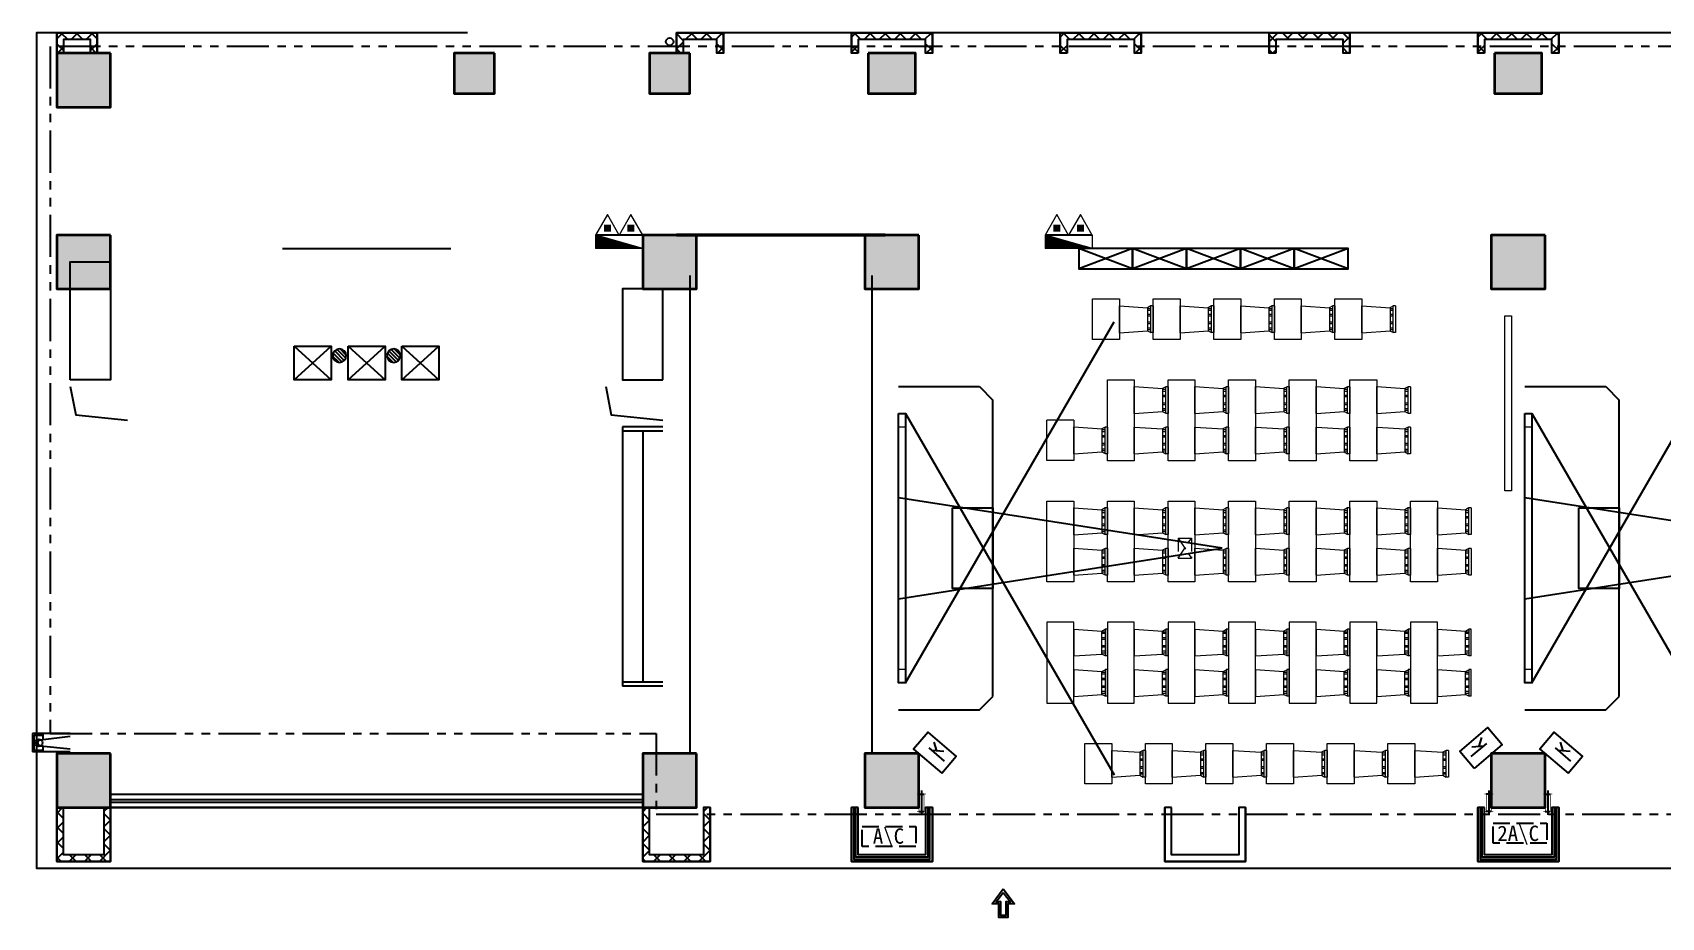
# Model space of a CAD drawing. Extents: x 196430 to 818205, y 904526 to 1974626.
# Drawn here: x 721404 to 745588, y 1657450 to 1670586 of the extents above; entities that cross this region are included whole.
import ezdxf

# ---------------------------------------------------------------- set-up
doc = ezdxf.new("R2010")
doc.units = 0
doc.header["$LTSCALE"] = 1000
doc.header["$MEASUREMENT"] = 0
for name, pattern in [('arch-1#教学楼$0$DASH', [0.35, 0.25, -0.1]), ('arch-1#教学楼$0$HIDDEN2', [4.7625, 3.175, -1.5875]), ('arch-1#教学楼$0$PHANTOM2', [1.25, 0.625, -0.125, 0.125, -0.125, 0.125, -0.125])]:
    doc.linetypes.add(name, pattern=pattern)
for name, color, linetype in [('arch', 8, 'Continuous'), ('arch-1#教学楼$0$0-消防', 8, 'Continuous'), ('arch-1#教学楼$0$_0', 8, 'Continuous'), ('arch-1#教学楼$0$A-FINI', 8, 'Continuous'), ('arch-1#教学楼$0$fur', 8, 'Continuous'), ('arch-1#教学楼$0$LATRINE', 8, 'Continuous'), ('arch-1#教学楼$0$line', 8, 'Continuous'), ('arch-1#教学楼$0$LVTRY', 8, 'Continuous'), ('arch-1#教学楼$0$O-洞口', 8, 'Continuous'), ('arch-1#教学楼$0$WALL_METAL', 8, 'Continuous'), ('arch-1#教学楼$0$WATER', 8, 'Continuous'), ('arch-1#教学楼$0$Z-电器', 8, 'Continuous'), ('arch-1#教学楼$0$保温', 8, 'Continuous'), ('arch-1#教学楼$0$挡烟垂壁', 8, 'Continuous'), ('arch-1#教学楼$0$条件', 8, 'Continuous'), ('arch-1#教学楼$0$柱填充', 8, 'Continuous'), ('arch-1#教学楼$0$栏杆', 8, 'Continuous'), ('arch-1#教学楼$0$污水标注', 8, 'Continuous'), ('arch-1#教学楼$0$空调', 8, 'Continuous'), ('arch-1#教学楼$0$设备标注', 8, 'Continuous')]:
    doc.layers.add(name, color=color, linetype=linetype)
for name, color, linetype, lineweight in [('arch-1#教学楼$0$AC', 8, 'arch-1#教学楼$0$HIDDEN2', 25), ('arch-1#教学楼$0$HANDRAIL', 8, 'Continuous', 0), ('arch-1#教学楼$0$HV-fm', 8, 'Continuous', 18), ('arch-1#教学楼$0$WINDOW', 8, 'Continuous', 25), ('arch-1#教学楼$0$家具', 8, 'Continuous', 9), ('arch-1#教学楼$0$砼柱', 8, 'Continuous', 35)]:
    doc.layers.add(name, color=color, linetype=linetype, lineweight=lineweight)
doc.styles.add('arch-1#教学楼$0$_TCH_DYN', font='')
doc.styles.add('arch-1#教学楼$0$DIM_FONT', font='SIMPLEX.shx', dxfattribs={"width": 0.6})
doc.styles.add('arch-1#教学楼$0$Standard', font='gbenor.shx', dxfattribs={"bigfont": 'gbcbig.shx'})
doc.styles.get('arch-1#教学楼$0$_TCH_DYN').set_extended_font_data('SimSun')
doc.linetypes.add('arch-1#教学楼$0$XH_LINE', pattern='A,2,-0.2,["XH",arch-1#教学楼$0$Standard,S=0.15,R=0,X=-0.15,Y=-0.08],-0.15', length=2.35)

# ---------------------------------------------------------------- blocks, each defined once
blk = doc.blocks.new('arch-1#教学楼$0$A$C229B5E25')
at = {"layer": 'arch-1#教学楼$0$LATRINE'}
for points in [[(0, 2150), (0, 1600), (500, 1600), (500, 2150), (0, 2150)], [(500, 2150), (0, 1600)], [(0, 2150), (500, 1600)], [(0, 1350), (0, 800), (500, 800), (500, 1350), (0, 1350)], [(500, 1350), (0, 800)], [(0, 1350), (500, 800)], [(0, 550), (0, 0), (500, 0), (500, 550), (0, 550)], [(500, 550), (0, 0)], [(0, 550), (500, 0)]]:
    blk.add_lwpolyline(points, dxfattribs=at)
blk = doc.blocks.new('arch-1#教学楼$0$GPS_ws_dlpm')
for p, q in [((-100, 9), (-9, 100)), ((-93, -37), (37, 93)), ((-71, -71), (71, 71)), ((-35, -94), (94, 35)), ((11, -99), (99, -11))]:
    blk.add_line(p, q)
blk.add_circle((0, 0), 100)
blk = doc.blocks.new('arch-1#教学楼$0$kk')
for p, q in [((867703, -261309), (867703, -260947)), ((867740, -260999), (867665, -260999)), ((867740, -261257), (867665, -261257))]:
    blk.add_line(p, q)
at = {"const_width": 10}
for points in [[(867635, -260999), (867665, -260999), (867665, -261257), (867635, -261257)], [(867770, -260999), (867740, -260999), (867740, -261257), (867770, -261257)]]:
    blk.add_lwpolyline(points, dxfattribs=at)
blk = doc.blocks.new('arch-1#教学楼$0$zww1c')
at = {"layer": 'arch-1#教学楼$0$柱填充'}
h = blk.add_hatch(color=251, dxfattribs=at)
h.dxf.hatch_style = 1
h.paths.add_polyline_path([(5550663, 1144931), (5550663, 1144331), (5551263, 1144331), (5551263, 1144931)])
h.paths.add_polyline_path([(5548613, 1152911), (5548013, 1152911), (5548013, 1152311), (5548613, 1152311)])
h.paths.add_polyline_path([(5551263, 1152911), (5550663, 1152911), (5550663, 1152311), (5551263, 1152311)])
h.paths.add_polyline_path([(5554163, 1152911), (5553563, 1152911), (5553563, 1152311), (5554163, 1152311)])
h.paths.add_polyline_path([(5548613, 1161311), (5548013, 1161311), (5548013, 1160711), (5548613, 1160711)])
h.paths.add_polyline_path([(5551263, 1161311), (5550663, 1161311), (5550663, 1160711), (5551263, 1160711)])
h.paths.add_polyline_path([(5554163, 1161311), (5553563, 1161311), (5553563, 1160711), (5554163, 1160711)])
h.paths.add_polyline_path([(5542763, 1103611), (5542763, 1103011), (5543363, 1103011), (5543363, 1103611)])
h.paths.add_polyline_path([(5550663, 1103611), (5550663, 1103011), (5551263, 1103011), (5551263, 1103611)])
h.paths.add_polyline_path([(5553763, 1103611), (5553763, 1103011), (5554363, 1103011), (5554363, 1103611)])
h.paths.add_polyline_path([(5542763, 1108311), (5542763, 1107711), (5543463, 1107711), (5543463, 1108311)])
h.paths.add_polyline_path([(5550563, 1108311), (5550563, 1107711), (5551263, 1107711), (5551263, 1108311)])
h.paths.add_polyline_path([(5553763, 1108311), (5553763, 1107711), (5554363, 1107711), (5554363, 1108311)])
h.paths.add_polyline_path([(5557863, 1108311), (5557863, 1107711), (5558463, 1107711), (5558463, 1108311)])
h.paths.add_polyline_path([(5542763, 1116411), (5542763, 1115811), (5543463, 1115811), (5543463, 1116411)])
h.paths.add_polyline_path([(5550563, 1116411), (5550563, 1115811), (5551263, 1115811), (5551263, 1116411)])
h.paths.add_polyline_path([(5554363, 1116411), (5553763, 1116411), (5553763, 1115811), (5554363, 1115811)])
h.paths.add_polyline_path([(5558463, 1116411), (5557863, 1116411), (5557863, 1115811), (5558463, 1115811)])
h.paths.add_polyline_path([(5542763, 1120911), (5542763, 1120311), (5543463, 1120311), (5543463, 1120911)])
h.paths.add_polyline_path([(5550563, 1120911), (5550563, 1120311), (5551263, 1120311), (5551263, 1120911)])
h.paths.add_polyline_path([(5554363, 1120911), (5553763, 1120911), (5553763, 1120311), (5554363, 1120311)])
h.paths.add_polyline_path([(5558463, 1120911), (5557863, 1120911), (5557863, 1120311), (5558463, 1120311)])
h.paths.add_polyline_path([(5542763, 1128811), (5542763, 1128211), (5543463, 1128211), (5543463, 1128811)])
h.paths.add_polyline_path([(5550563, 1128811), (5550563, 1128211), (5551263, 1128211), (5551263, 1128811)])
h.paths.add_polyline_path([(5553763, 1128811), (5553763, 1128211), (5554363, 1128211), (5554363, 1128811)])
h.paths.add_polyline_path([(5557863, 1128811), (5557863, 1128211), (5558463, 1128211), (5558463, 1128811)])
h.paths.add_polyline_path([(5548663, 1129531), (5548063, 1129531), (5548063, 1128931), (5548663, 1128931)])
h.paths.add_polyline_path([(5555163, 1129531), (5554563, 1129531), (5554563, 1128931), (5555163, 1128931)])
h.paths.add_polyline_path([(5555163, 1134011), (5554463, 1134011), (5554463, 1133211), (5555163, 1133211)])
h.paths.add_polyline_path([(5551263, 1133911), (5550663, 1133911), (5550663, 1133211), (5551263, 1133211)])
h.paths.add_polyline_path([(5539913, 1134011), (5539213, 1134011), (5539213, 1133211), (5539913, 1133211)])
h.paths.add_polyline_path([(5543213, 1134011), (5542513, 1134011), (5542513, 1133211), (5543213, 1133211)])
h.paths.add_polyline_path([(5542513, 1144211), (5542513, 1143611), (5543213, 1143611), (5543213, 1144211)])
h.paths.add_polyline_path([(5543163, 1141711), (5542563, 1141711), (5542563, 1141011), (5543163, 1141011)])
h.paths.add_polyline_path([(5539213, 1144211), (5539213, 1143611), (5539913, 1143611), (5539913, 1144211)])
h.paths.add_polyline_path([(5539913, 1141711), (5539213, 1141711), (5539213, 1140911), (5539913, 1140911)])
h.paths.add_polyline_path([(5529913, 1144211), (5529913, 1143611), (5530613, 1143611), (5530613, 1144211)])
h.paths.add_polyline_path([(5530613, 1141711), (5529913, 1141711), (5529913, 1140911), (5530613, 1140911)])
h.paths.add_polyline_path([(5530613, 1134011), (5529913, 1134011), (5529913, 1133211), (5530613, 1133211)])
h.paths.add_polyline_path([(5551263, 1141711), (5550663, 1141711), (5550663, 1141011), (5551263, 1141011)])
h.paths.add_polyline_path([(5555163, 1141711), (5554463, 1141711), (5554463, 1140911), (5555163, 1140911)])
h.paths.add_polyline_path([(5550613, 1144211), (5550613, 1143611), (5551313, 1143611), (5551313, 1144211)])
h.paths.add_polyline_path([(5555163, 1144211), (5554563, 1144211), (5554563, 1143611), (5555163, 1143611)])
h.paths.add_polyline_path([(5520613, 1144211), (5520613, 1143611), (5521313, 1143611), (5521313, 1144211)])
h.paths.add_polyline_path([(5521313, 1141711), (5520613, 1141711), (5520613, 1140911), (5521313, 1140911)])
h.paths.add_polyline_path([(5521313, 1134011), (5520613, 1134011), (5520613, 1133211), (5521313, 1133211)])
h.paths.add_polyline_path([(5511313, 1144211), (5511313, 1143611), (5512013, 1143611), (5512013, 1144211)])
h.paths.add_polyline_path([(5512013, 1141711), (5511313, 1141711), (5511313, 1140911), (5512013, 1140911)])
h.paths.add_polyline_path([(5512013, 1134011), (5511313, 1134011), (5511313, 1133211), (5512013, 1133211)])
h.paths.add_polyline_path([(5502013, 1144211), (5502013, 1143611), (5502713, 1143611), (5502713, 1144211)])
h.paths.add_polyline_path([(5502713, 1141711), (5502013, 1141711), (5502013, 1140911), (5502713, 1140911)])
h.paths.add_polyline_path([(5502713, 1134011), (5502013, 1134011), (5502013, 1133211), (5502713, 1133211)])
h.paths.add_polyline_path([(5499664, 1133711), (5499163, 1133711), (5499163, 1133211), (5499664, 1133211)])
h.paths.add_polyline_path([(5496964, 1141711), (5496364, 1141711), (5496364, 1141111), (5496964, 1141111)])
h.paths.add_polyline_path([(5496964, 1133811), (5496364, 1133811), (5496364, 1133211), (5496964, 1133211)])
h.paths.add_polyline_path([(5493963, 1141711), (5493263, 1141711), (5493263, 1140911), (5493963, 1140911)])
h.paths.add_polyline_path([(5493263, 1144211), (5493263, 1143611), (5493963, 1143611), (5493963, 1144211)])
h.paths.add_polyline_path([(5494063, 1134011), (5493263, 1134011), (5493263, 1133211), (5494063, 1133211)])
h.paths.add_polyline_path([(5499763, 1125931), (5499163, 1125931), (5499163, 1125331), (5499763, 1125331)])
h.paths.add_polyline_path([(5502663, 1125931), (5502063, 1125931), (5502063, 1125331), (5502663, 1125331)])
h.paths.add_polyline_path([(5551263, 1173011), (5550663, 1173011), (5550663, 1172411), (5551263, 1172411)])
h.paths.add_polyline_path([(5554363, 1173011), (5553763, 1173011), (5553763, 1172411), (5554363, 1172411)])
h.paths.add_polyline_path([(5558464, 1173011), (5557864, 1173011), (5557864, 1172411), (5558464, 1172411)])
h.paths.add_polyline_path([(5543363, 1173011), (5542763, 1173011), (5542763, 1172411), (5543363, 1172411)])
h.paths.add_polyline_path([(5543363, 1179211), (5542763, 1179211), (5542763, 1178611), (5543363, 1178611)])
h.paths.add_polyline_path([(5551263, 1179211), (5550663, 1179211), (5550663, 1178611), (5551263, 1178611)])
h.paths.add_polyline_path([(5554363, 1179411), (5553763, 1179411), (5553763, 1178811), (5554363, 1178811)])
h.paths.add_polyline_path([(5558464, 1179411), (5557864, 1179411), (5557864, 1178811), (5558464, 1178811)])
h.paths.add_polyline_path([(5543363, 1185211), (5542763, 1185211), (5542763, 1184611), (5543363, 1184611)])
h.paths.add_polyline_path([(5551263, 1185411), (5550663, 1185411), (5550663, 1184811), (5551263, 1184811)])
h.paths.add_polyline_path([(5558464, 1185411), (5557864, 1185411), (5557864, 1184811), (5558464, 1184811)])
h.paths.add_polyline_path([(5543263, 1191211), (5542463, 1191211), (5542463, 1190411), (5543263, 1190411)])
h.paths.add_polyline_path([(5543263, 1199111), (5542463, 1199111), (5542463, 1198311), (5543263, 1198311)])
h.paths.add_polyline_path([(5547113, 1199111), (5546413, 1199111), (5546413, 1198311), (5547113, 1198311)])
h.paths.add_polyline_path([(5546463, 1201611), (5546463, 1201011), (5547063, 1201011), (5547063, 1201611)])
h.paths.add_polyline_path([(5542513, 1201611), (5542513, 1201011), (5543213, 1201011), (5543213, 1201611)])
h.paths.add_polyline_path([(5556663, 1199111), (5555963, 1199111), (5555963, 1198311), (5556663, 1198311)])
h.paths.add_polyline_path([(5556663, 1201611), (5555963, 1201611), (5555963, 1200811), (5556663, 1200811)])
h.paths.add_polyline_path([(5556663, 1191011), (5556063, 1191011), (5556063, 1190411), (5556663, 1190411)])
h.paths.add_polyline_path([(5558464, 1191011), (5557864, 1191011), (5557864, 1190411), (5558464, 1190411)])
h.paths.add_polyline_path([(5551263, 1191011), (5550663, 1191011), (5550663, 1190411), (5551263, 1190411)])
h.paths.add_polyline_path([(5547113, 1191211), (5546413, 1191211), (5546413, 1190411), (5547113, 1190411)])
h.paths.add_polyline_path([(5533213, 1201611), (5533213, 1201011), (5533913, 1201011), (5533913, 1201611)])
h.paths.add_polyline_path([(5533963, 1199111), (5533163, 1199111), (5533163, 1198311), (5533963, 1198311)])
h.paths.add_polyline_path([(5533963, 1191211), (5533163, 1191211), (5533163, 1190411), (5533963, 1190411)])
h.paths.add_polyline_path([(5523913, 1201611), (5523913, 1201011), (5524613, 1201011), (5524613, 1201611)])
h.paths.add_polyline_path([(5524663, 1199111), (5523863, 1199111), (5523863, 1198311), (5524663, 1198311)])
h.paths.add_polyline_path([(5524663, 1191211), (5523863, 1191211), (5523863, 1190411), (5524663, 1190411)])
h.paths.add_polyline_path([(5514613, 1201611), (5514613, 1201011), (5515313, 1201011), (5515313, 1201611)])
h.paths.add_polyline_path([(5515363, 1199111), (5514563, 1199111), (5514563, 1198311), (5515363, 1198311)])
h.paths.add_polyline_path([(5515363, 1191211), (5514563, 1191211), (5514563, 1190411), (5515363, 1190411)])
h.paths.add_polyline_path([(5505313, 1201611), (5505313, 1201011), (5506013, 1201011), (5506013, 1201611)])
h.paths.add_polyline_path([(5506063, 1199111), (5505263, 1199111), (5505263, 1198311), (5506063, 1198311)])
h.paths.add_polyline_path([(5506063, 1191211), (5505263, 1191211), (5505263, 1190411), (5506063, 1190411)])
h.paths.add_polyline_path([(5502663, 1201611), (5502063, 1201611), (5502063, 1201011), (5502663, 1201011)])
h.paths.add_polyline_path([(5502763, 1199111), (5501963, 1199111), (5501963, 1198311), (5502763, 1198311)])
h.paths.add_polyline_path([(5502763, 1191211), (5501963, 1191211), (5501963, 1190411), (5502763, 1190411)])
h.paths.add_polyline_path([(5494063, 1199111), (5493263, 1199111), (5493263, 1198311), (5494063, 1198311)])
h.paths.add_polyline_path([(5494063, 1201611), (5493263, 1201611), (5493263, 1200811), (5494063, 1200811)])
h.paths.add_polyline_path([(5554363, 1185411), (5553763, 1185411), (5553763, 1184811), (5554363, 1184811)])
h.paths.add_polyline_path([(5494063, 1191211), (5493263, 1191211), (5493263, 1190411), (5494063, 1190411)])
h.paths.add_polyline_path([(5494063, 1089911), (5493263, 1089911), (5493263, 1089111), (5494063, 1089111)])
h.paths.add_polyline_path([(5494063, 1092611), (5493263, 1092611), (5493263, 1091811), (5494063, 1091811)])
h.paths.add_polyline_path([(5499763, 1092611), (5499163, 1092611), (5499163, 1092011), (5499763, 1092011)])
h.paths.add_polyline_path([(5502663, 1092611), (5502063, 1092611), (5502063, 1092011), (5502663, 1092011)])
h.paths.add_polyline_path([(5505313, 1092611), (5505313, 1092011), (5506013, 1092011), (5506013, 1092611)])
h.paths.add_polyline_path([(5502763, 1089911), (5501963, 1089911), (5501963, 1089111), (5502763, 1089111)])
h.paths.add_polyline_path([(5506063, 1089911), (5505263, 1089911), (5505263, 1089111), (5506063, 1089111)])
h.paths.add_polyline_path([(5506063, 1082211), (5505263, 1082211), (5505263, 1081411), (5506063, 1081411)])
h.paths.add_polyline_path([(5515363, 1082211), (5514563, 1082211), (5514563, 1081411), (5515363, 1081411)])
h.paths.add_polyline_path([(5514613, 1092611), (5514613, 1092011), (5515313, 1092011), (5515313, 1092611)])
h.paths.add_polyline_path([(5515363, 1089911), (5514563, 1089911), (5514563, 1089111), (5515363, 1089111)])
h.paths.add_polyline_path([(5523913, 1092611), (5523913, 1092011), (5524613, 1092011), (5524613, 1092611)])
h.paths.add_polyline_path([(5524663, 1089911), (5523863, 1089911), (5523863, 1089111), (5524663, 1089111)])
h.paths.add_polyline_path([(5524663, 1082211), (5523863, 1082211), (5523863, 1081411), (5524663, 1081411)])
h.paths.add_polyline_path([(5533213, 1092611), (5533213, 1092011), (5533913, 1092011), (5533913, 1092611)])
h.paths.add_polyline_path([(5533963, 1089911), (5533163, 1089911), (5533163, 1089111), (5533963, 1089111)])
h.paths.add_polyline_path([(5533963, 1082211), (5533163, 1082211), (5533163, 1081411), (5533963, 1081411)])
h.paths.add_polyline_path([(5542513, 1092611), (5542513, 1092011), (5543213, 1092011), (5543213, 1092611)])
h.paths.add_polyline_path([(5543163, 1089911), (5542563, 1089911), (5542563, 1089311), (5543163, 1089311)])
h.paths.add_polyline_path([(5542963, 1082011), (5542363, 1082011), (5542363, 1081411), (5542963, 1081411)])
h.paths.add_polyline_path([(5549063, 1081911), (5548563, 1081911), (5548563, 1081411), (5549063, 1081411)])
h.paths.add_polyline_path([(5548963, 1089911), (5548363, 1089911), (5548363, 1089311), (5548963, 1089311)])
h.paths.add_polyline_path([(5549063, 1084661), (5548313, 1084661), (5548313, 1083911), (5549063, 1083911)])
h.paths.add_polyline_path([(5548963, 1092611), (5548363, 1092611), (5548363, 1092011), (5548963, 1092011)])
h.paths.add_polyline_path([(5552564, 1084411), (5552064, 1084411), (5552064, 1083911), (5552564, 1083911)])
h.paths.add_polyline_path([(5554363, 1090111), (5553763, 1090111), (5553763, 1089511), (5554363, 1089511)])
h.paths.add_polyline_path([(5554363, 1081911), (5553863, 1081911), (5553863, 1081411), (5554363, 1081411)])
h.paths.add_polyline_path([(5558463, 1090461), (5557713, 1090461), (5557713, 1089711), (5558463, 1089711)])
h.paths.add_polyline_path([(5543363, 1097111), (5542763, 1097111), (5542763, 1096511), (5543363, 1096511)])
h.paths.add_polyline_path([(5551263, 1097111), (5550663, 1097111), (5550663, 1096511), (5551263, 1096511)])
h.paths.add_polyline_path([(5554363, 1097111), (5553763, 1097111), (5553763, 1096511), (5554363, 1096511)])
h.paths.add_polyline_path([(5558463, 1097011), (5557963, 1097011), (5557963, 1096511), (5558463, 1096511)])
h.paths.add_polyline_path([(5499763, 1100691), (5499163, 1100691), (5499163, 1100091), (5499763, 1100091)])
h.paths.add_polyline_path([(5502663, 1100691), (5502063, 1100691), (5502063, 1100091), (5502663, 1100091)])
h.paths.add_polyline_path([(5543363, 1102891), (5542763, 1102891), (5542763, 1102291), (5543363, 1102291)])
h.paths.add_polyline_path([(5551263, 1102891), (5550663, 1102891), (5550663, 1102291), (5551263, 1102291)])
h.paths.add_polyline_path([(5554363, 1102891), (5553763, 1102891), (5553763, 1102291), (5554363, 1102291)])
h.paths.add_polyline_path([(5558463, 1102891), (5557963, 1102891), (5557963, 1102391), (5558463, 1102391)])
h.paths.add_polyline_path([(5494063, 1082211), (5493263, 1082211), (5493263, 1081411), (5494063, 1081411)])
h.paths.add_polyline_path([(5502763, 1082211), (5501963, 1082211), (5501963, 1081411), (5502763, 1081411)])
h.paths.add_polyline_path([(5554363, 1092611), (5553763, 1092611), (5553763, 1092011), (5554363, 1092011)])
h.paths.add_polyline_path([(5499763, 1125211), (5499163, 1125211), (5499163, 1124611), (5499763, 1124611)])
h.paths.add_polyline_path([(5505363, 1116611), (5505963, 1116611), (5505963, 1117211), (5505363, 1117211)])
h.paths.add_polyline_path([(5499763, 1117211), (5499163, 1117211), (5499163, 1116611), (5499763, 1116611)])
h.paths.add_polyline_path([(5505363, 1108611), (5505963, 1108611), (5505963, 1109211), (5505363, 1109211)])
h.paths.add_polyline_path([(5499763, 1109211), (5499163, 1109211), (5499163, 1108611), (5499763, 1108611)])
h.paths.add_polyline_path([(5499763, 1101411), (5499163, 1101411), (5499163, 1100811), (5499763, 1100811)])
h.paths.add_polyline_path([(5502063, 1116611), (5502663, 1116611), (5502663, 1117211), (5502063, 1117211)])
h.paths.add_polyline_path([(5502063, 1108611), (5502663, 1108611), (5502663, 1109211), (5502063, 1109211)])
h.paths.add_polyline_path([(5502063, 1124611), (5502663, 1124611), (5502663, 1125211), (5502063, 1125211)])
h.paths.add_polyline_path([(5502063, 1100811), (5502663, 1100811), (5502663, 1101411), (5502063, 1101411)])
h.paths.add_polyline_path([(5551263, 1169291), (5550663, 1169291), (5550663, 1168691), (5551263, 1168691)])
h.paths.add_polyline_path([(5553563, 1144931), (5553563, 1144331), (5554163, 1144331), (5554163, 1144931)])
h.paths.add_polyline_path([(5554163, 1169291), (5553563, 1169291), (5553563, 1168691), (5554163, 1168691)])
at = {"layer": 'arch-1#教学楼$0$砼柱', "lineweight": 35}
for points in [[(5494063, 1092611), (5493263, 1092611), (5493263, 1091811), (5494063, 1091811)], [(5499763, 1092611), (5499163, 1092611), (5499163, 1092011), (5499763, 1092011)], [(5502663, 1092611), (5502063, 1092611), (5502063, 1092011), (5502663, 1092011)], [(5505313, 1092611), (5505313, 1092011), (5506013, 1092011), (5506013, 1092611)], [(5514613, 1092611), (5514613, 1092011), (5515313, 1092011), (5515313, 1092611)], [(5494063, 1089911), (5493263, 1089911), (5493263, 1089111), (5494063, 1089111)], [(5502763, 1089911), (5501963, 1089911), (5501963, 1089111), (5502763, 1089111)], [(5506063, 1089911), (5505263, 1089911), (5505263, 1089111), (5506063, 1089111)], [(5515363, 1089911), (5514563, 1089911), (5514563, 1089111), (5515363, 1089111)], [(5494063, 1082211), (5493263, 1082211), (5493263, 1081411), (5494063, 1081411)], [(5502763, 1082211), (5501963, 1082211), (5501963, 1081411), (5502763, 1081411)], [(5506063, 1082211), (5505263, 1082211), (5505263, 1081411), (5506063, 1081411)], [(5515363, 1082211), (5514563, 1082211), (5514563, 1081411), (5515363, 1081411)]]:
    blk.add_lwpolyline(points, close=True, dxfattribs=at)
blk = doc.blocks.new('arch-1#教学楼$0$$plan$00000303')
at = {"linetype": 'Continuous'}
for p, q in [((-195, 500), (-195, 466)), ((-195, 500), (200, 500)), ((200, 500), (200, 466)), ((-197, 0), (-168, 418)), ((-195, 467), (-168, 416)), ((200, 466), (-195, 466)), ((-170, 418), (173, 418)), ((-153, 467), (-153, 417)), ((-125, 467), (-125, 417)), ((-66, 467), (-66, 417)), ((-45, 467), (-45, 417)), ((47, 467), (47, 417)), ((71, 467), (71, 417)), ((135, 467), (135, 417)), ((159, 467), (159, 417)), ((173, 417), (199, 467)), ((202, 0), (173, 418)), ((202, 0), (-197, 0))]:
    blk.add_line(p, q, dxfattribs=at)
at = {"style": 'arch-1#教学楼$0$Standard', "width": 0.8, "flags": 9}
for tag in ['XSIZE', 'YSIZE']:
    blk.add_attdef(tag, (0, 0), '', height=0.5, dxfattribs=at)
blk = doc.blocks.new('arch-1#教学楼$0$few3t3t2')
at = {"layer": 'arch-1#教学楼$0$家具'}
blk.add_lwpolyline([(2575074, 638220), (2575474, 638220), (2575474, 637020), (2575074, 637020)], close=True, dxfattribs=at)
at = {"layer": 'arch-1#教学楼$0$家具', "rotation": 270}
for p in [(2575474, 637923), (2575474, 637323)]:
    blk.add_blockref('arch-1#教学楼$0$$plan$00000303', p, dxfattribs=at)
blk = doc.blocks.new('arch-1#教学楼$0$eeg')
at = {"layer": 'arch-1#教学楼$0$fur'}
blk.add_lwpolyline([(131554, 140917), (131854, 140917), (131854, 140117), (131554, 140117)], close=True, dxfattribs=at)
blk.add_lwpolyline([(131854, 140917), (131554, 140117), (131554, 140917), (131854, 140117)], dxfattribs=at)
blk = doc.blocks.new('arch-1#教学楼$0$ptss1')
at = {"layer": 'arch-1#教学楼$0$A-FINI'}
for p, q in [((5254532, 991690), (5257632, 997053)), ((5254432, 996090), (5255632, 996090)), ((5255632, 996090), (5255832, 995890)), ((5254532, 995690), (5257632, 990327)), ((5255832, 991490), (5255832, 995890)), ((5259234, 993690), (5254432, 994438)), ((5254432, 992938), (5259234, 993690)), ((5255632, 991290), (5255832, 991490)), ((5254432, 991290), (5255632, 991290))]:
    blk.add_line(p, q, dxfattribs=at)
for points in [[(5254432, 995690), (5254532, 995690), (5254532, 991690), (5254432, 991690)], [(5255232, 994290), (5255832, 994290), (5255832, 993090), (5255232, 993090)]]:
    blk.add_lwpolyline(points, close=True, dxfattribs=at)
at = {"layer": 'arch-1#教学楼$0$HANDRAIL'}
blk.add_line((5255832, 993092), (5255832, 994292), dxfattribs=at)
at = {"layer": 'arch-1#教学楼$0$家具'}
for p, q in [((5257311, 997390), (5257711, 997390)), ((5258211, 997390), (5258611, 997390)), ((5259111, 997390), (5259511, 997390)), ((5260011, 997390), (5260411, 997390)), ((5260911, 997390), (5261311, 997390)), ((5257032, 995590), (5256632, 995590))]:
    blk.add_line(p, q, dxfattribs=at)
at = {"layer": 'arch-1#教学楼$0$家具', "linetype": 'arch-1#教学楼$0$DASH', "ltscale": 0.8}
for p, q in [((5258583, 993840), (5258583, 993540)), ((5258583, 993840), (5258783, 993840)), ((5258583, 993840), (5258783, 993540)), ((5258583, 993540), (5258783, 993840)), ((5258783, 993840), (5258783, 993540)), ((5258583, 993540), (5258783, 993540))]:
    blk.add_line(p, q, dxfattribs=at)
at = {"layer": 'arch-1#教学楼$0$家具'}
for points in [[(5257711, 997390), (5257711, 996790), (5257311, 996790), (5257311, 997390)], [(5258611, 997390), (5258611, 996790), (5258211, 996790), (5258211, 997390)], [(5259511, 997390), (5259511, 996790), (5259111, 996790), (5259111, 997390)], [(5260411, 997390), (5260411, 996790), (5260011, 996790), (5260011, 997390)], [(5261311, 997390), (5261311, 996790), (5260911, 996790), (5260911, 997390)], [(5257032, 995590), (5257032, 994990), (5256632, 994990), (5256632, 995590)], [(5257596, 990790), (5257596, 990190), (5257196, 990190), (5257196, 990790), (5257596, 990790)], [(5258496, 990790), (5258496, 990190), (5258096, 990190), (5258096, 990790), (5258496, 990790)], [(5259396, 990790), (5259396, 990190), (5258996, 990190), (5258996, 990790), (5259396, 990790)], [(5260296, 990790), (5260296, 990190), (5259896, 990190), (5259896, 990790), (5260296, 990790)], [(5261196, 990790), (5261196, 990190), (5260796, 990190), (5260796, 990790), (5261196, 990790)], [(5262096, 990790), (5262096, 990190), (5261696, 990190), (5261696, 990790), (5262096, 990790)]]:
    blk.add_lwpolyline(points, dxfattribs=at)
for points in [[(5263432, 997140), (5263532, 997140), (5263532, 994540), (5263432, 994540)], [(5254432, 995490), (5254532, 995490), (5254532, 991890), (5254432, 991890)]]:
    blk.add_lwpolyline(points, close=True, dxfattribs=at)
at = {"layer": 'arch-1#教学楼$0$家具', "extrusion": (0, 0, -1), "zscale": -1}
for name, p, rotation in [('arch-1#教学楼$0$eeg', (-5116989, 866285), 90), ('arch-1#教学楼$0$eeg', (-5117789, 866285), 90), ('arch-1#教学楼$0$eeg', (-5118589, 866285), 90), ('arch-1#教学楼$0$eeg', (-5119389, 866285), 90), ('arch-1#教学楼$0$eeg', (-5120189, 866285), 90), ('arch-1#教学楼$0$few3t3t2', (-2681558, 1629610), 180), ('arch-1#教学楼$0$few3t3t2', (-2682458, 1629610), 180), ('arch-1#教学楼$0$few3t3t2', (-2683358, 1629610), 180), ('arch-1#教学楼$0$few3t3t2', (-2684258, 1629610), 180), ('arch-1#教学楼$0$few3t3t2', (-2685158, 1629610), 180), ('arch-1#教学楼$0$few3t3t2', (-2686058, 1629610), 180), ('arch-1#教学楼$0$few3t3t2', (-2686958, 1629610), 180)]:
    blk.add_blockref(name, p, dxfattribs=dict(at, rotation=rotation))
at = {"layer": 'arch-1#教学楼$0$家具', "rotation": 270}
for p in [(5257711, 997092), (5258611, 997092), (5259511, 997092), (5260411, 997092), (5261311, 997092), (5257032, 995293), (5257596, 990492), (5258496, 990492), (5259396, 990492), (5260296, 990492), (5261196, 990492), (5262096, 990492)]:
    blk.add_blockref('arch-1#教学楼$0$$plan$00000303', p, dxfattribs=at)
at = {"layer": 'arch-1#教学楼$0$家具'}
for p in [(2682458, 357969), (2683358, 357969), (2684258, 357969), (2685158, 357969), (2686058, 357969), (2681558, 356169), (2682458, 356169), (2683358, 356169), (2684258, 356169), (2685158, 356169), (2686058, 356169), (2686958, 356169)]:
    blk.add_blockref('arch-1#教学楼$0$few3t3t2', p, dxfattribs=at)
blk = doc.blocks.new('arch-1#教学楼$0$ysg222')
at = {"layer": 'arch-1#教学楼$0$设备标注'}
blk.add_circle((5284175, 169806), 55, dxfattribs=at)
blk = doc.blocks.new('arch-1#教学楼$0$A$C41442FB6')
at = {"layer": 'arch-1#教学楼$0$Z-电器'}
blk.add_lwpolyline([(0, 550), (330, 550), (330, 0), (0, 0)], close=True, dxfattribs=at)
at = {"layer": 'arch-1#教学楼$0$Z-电器', "linetype": 'Continuous', "style": 'arch-1#教学楼$0$DIM_FONT', "width": 0.8}
blk.add_text('k', height=300, rotation=359.9455, dxfattribs=at).set_placement((123, 165))
blk = doc.blocks.new('arch-1#教学楼$0$WEQWESDA')
at = {"layer": 'arch-1#教学楼$0$HV-fm'}
h = blk.add_hatch(dxfattribs=at)
h.set_pattern_fill('ANSI31', angle=270, style=0)
h.set_pattern_definition([(315, (-693696.34586, 2541731.43045), (0.088388347648, 0.088388347648), [])])
edge = h.paths.add_edge_path()
edge.add_line((477846, 567113), (477846, 566912))
edge.add_line((477846, 566912), (478546, 566913))
edge.add_line((478546, 566913), (477846, 567113))
at = {"layer": 'arch-1#教学楼$0$HV-fm', "color": 7}
for p, q in [((477846, 567113), (477846, 566913)), ((477846, 567113), (478546, 566913)), ((478546, 567113), (477847, 567113)), ((478546, 567113), (478546, 566913))]:
    blk.add_line(p, q, dxfattribs=at)
at = {"layer": 'arch-1#教学楼$0$HV-fm', "color": 7, "linetype": 'arch-1#教学楼$0$XH_LINE', "ltscale": 1.5}
blk.add_lwpolyline([(478546, 566913), (477846, 566913)], dxfattribs=at)
blk = doc.blocks.new('arch-1#教学楼$0$37')
at = {"linetype": 'Continuous'}
for p, q in [((350, 606), (0, 0)), ((700, 0), (350, 606)), ((0, 0), (700, 0))]:
    blk.add_line(p, q, dxfattribs=at)
at = {"linetype": 'Continuous', "const_width": 210}
blk.add_lwpolyline([(455, 202), (245, 202)], dxfattribs=at)
blk = doc.blocks.new('arch-1#教学楼$0$WERWERSGFDFGFG')
at = {"layer": 'arch-1#教学楼$0$HV-fm', "color": 7, "linetype": 'arch-1#教学楼$0$XH_LINE', "ltscale": 1.5, "xscale": 0.5, "yscale": 0.5, "zscale": 0.5}
for p in [(477846, 567426), (478196, 567426)]:
    blk.add_blockref('arch-1#教学楼$0$37', p, dxfattribs=at)
blk = doc.blocks.new('arch-1#教学楼$0$xfs2')
at = {"layer": 'arch-1#教学楼$0$WINDOW'}
for name, p in [('arch-1#教学楼$0$WERWERSGFDFGFG', (3982890, 59470)), ('arch-1#教学楼$0$WERWERSGFDFGFG', (3989564, 59470)), ('arch-1#教学楼$0$WEQWESDA', (3982889, 59784)), ('arch-1#教学楼$0$WEQWESDA', (3989563, 59784))]:
    blk.add_blockref(name, p, dxfattribs=at)
blk = doc.blocks.new('arch-1#教学楼$0$2AC')
at = {"layer": 'arch-1#教学楼$0$AC', "linetype": 'arch-1#教学楼$0$DASH'}
blk.add_lwpolyline([(5312920, 688661), (5313720, 688661), (5313720, 688361), (5312920, 688361)], close=True, dxfattribs=at)
at = {"layer": 'arch-1#教学楼$0$AC', "style": 'arch-1#教学楼$0$_TCH_DYN'}
blk.add_text('2A\\C', height=227.8, dxfattribs=at).set_placement((5312983, 688395))
blk = doc.blocks.new('arch-1#教学楼$0$wetwertyr')
at = {"layer": 'arch-1#教学楼$0$AC', "linetype": 'arch-1#教学楼$0$DASH'}
blk.add_lwpolyline([(7654325, 2471000), (7655125, 2471000), (7655125, 2470700), (7654325, 2470700)], close=True, dxfattribs=at)
at = {"layer": 'arch-1#教学楼$0$AC', "style": 'arch-1#教学楼$0$_TCH_DYN'}
blk.add_text('A\\C', height=227.8, dxfattribs=at).set_placement((7654485, 2470743))
blk = doc.blocks.new('arch-1#教学楼$0$wateroutlet')
at = {"layer": 'arch-1#教学楼$0$WATER'}
for p, q in [((917915, 751106), (917915, 751666)), ((918187, 751666), (917915, 751666)), ((918187, 751106), (918187, 751666)), ((917915, 751506), (917999, 751506)), ((917938, 751642), (917938, 751506)), ((917938, 751642), (918162, 751642)), ((918004, 751546), (917959, 751106)), ((918092, 751548), (918148, 751106)), ((918099, 751506), (918187, 751506)), ((918162, 751642), (918162, 751506))]:
    blk.add_line(p, q, dxfattribs=at)
blk.add_circle((918048, 751572), 55, dxfattribs=at)
blk.add_arc((918048, 751547), 44, 0.7795, 180.7795, dxfattribs=at)
blk = doc.blocks.new('arch-1#教学楼$0$平面标识')
at = {"layer": 'arch-1#教学楼$0$0-消防', "ltscale": 3}
blk.add_lwpolyline([(0, 422), (-168, 199), (-68, 199), (-68, 0), (68, 0), (68, 199), (168, 199), (0, 422)], dxfattribs=at)
blk.add_lwpolyline([(0, 372), (-108, 229), (-38, 229), (-38, 30), (38, 30), (38, 229), (108, 229)], close=True, dxfattribs=at)
blk = doc.blocks.new('arch-1#教学楼$0$xfjy')
at = {"layer": 'arch-1#教学楼$0$0-消防', "xscale": -1, "rotation": 359.9999999999931}
blk.add_blockref('arch-1#教学楼$0$平面标识', (5289129, 871783), dxfattribs=at)
blk = doc.blocks.new('arch-1#教学楼')
at = {"layer": 'arch-1#教学楼$0$条件'}
h = blk.add_hatch(dxfattribs=at)
h.set_pattern_fill('ANSI37', color=256, scale=100)
h.set_pattern_definition([(45, (-1426800.5, -874998.04), (-112.2532015, 112.2532015), []), (135, (-1426800.5, -874998.04), (-112.2532015, -112.2532015), [])])
h.paths.add_polyline_path([(5275175, 709073), (5275075, 709073), (5275075, 709373), (5275675, 709373), (5275675, 709073), (5275575, 709073), (5275575, 709273), (5275175, 709273)])
h = blk.add_hatch(dxfattribs=at)
h.set_pattern_fill('ANSI37', color=256, scale=100)
h.set_pattern_definition([(45, (-1417450.5, -896998.04), (-112.2532015, 112.2532015), []), (135, (-1417450.5, -896998.04), (-112.2532015, -112.2532015), [])])
h.paths.add_polyline_path([(5284375, 709073), (5284275, 709073), (5284275, 709373), (5284975, 709373), (5284975, 709073), (5284875, 709073), (5284875, 709273), (5284375, 709273)])
h = blk.add_hatch(dxfattribs=at)
h.set_pattern_fill('ANSI37', color=256, scale=100)
h.set_pattern_definition([(45, (-1414350.5, -896998.04), (-112.2532015, 112.2532015), []), (135, (-1414350.5, -896998.04), (-112.2532015, -112.2532015), [])])
h.paths.add_polyline_path([(5286975, 709073), (5286875, 709073), (5286875, 709373), (5288075, 709373), (5288075, 709073), (5287975, 709073), (5287975, 709273), (5286975, 709273)])
h = blk.add_hatch(dxfattribs=at)
h.set_pattern_fill('ANSI37', color=256, scale=100)
h.set_pattern_definition([(45, (-1411250.5, -896998.04), (-112.2532015, 112.2532015), []), (135, (-1411250.5, -896998.04), (-112.2532015, -112.2532015), [])])
h.paths.add_polyline_path([(5290075, 709073), (5289975, 709073), (5289975, 709373), (5291175, 709373), (5291175, 709073), (5291075, 709073), (5291075, 709273), (5290075, 709273)])
h = blk.add_hatch(dxfattribs=at)
h.set_pattern_fill('ANSI37', color=256, scale=100)
h.set_pattern_definition([(45, (-1408150.5, -897064.71), (-112.2532015, 112.2532015), []), (135, (-1408150.5, -897064.71), (-112.2532015, -112.2532015), [])])
h.paths.add_polyline_path([(5293175, 709073), (5293075, 709073), (5293075, 709373), (5294275, 709373), (5294275, 709073), (5294175, 709073), (5294175, 709273), (5293175, 709273)])
h = blk.add_hatch(dxfattribs=at)
h.set_pattern_fill('ANSI37', color=256, scale=100)
h.set_pattern_definition([(45, (-1405050.5, -896998.04), (-112.2532015, 112.2532015), []), (135, (-1405050.5, -896998.04), (-112.2532015, -112.2532015), [])])
h.paths.add_polyline_path([(5296275, 709073), (5296175, 709073), (5296175, 709373), (5297375, 709373), (5297375, 709073), (5297275, 709073), (5297275, 709273), (5296275, 709273)])
h = blk.add_hatch(dxfattribs=at)
h.set_pattern_fill('ANSI37', color=256, scale=100)
h.set_pattern_definition([(45, (-1426750.5, -885998.04), (-112.2532015, 112.2532015), []), (135, (-1426750.5, -885998.04), (-112.2532015, -112.2532015), [])])
h.paths.add_polyline_path([(5275175, 697873), (5275075, 697873), (5275075, 697073), (5275875, 697073), (5275875, 697873), (5275775, 697873), (5275775, 697173), (5275175, 697173)])
h = blk.add_hatch(dxfattribs=at)
h.set_pattern_fill('ANSI37', color=256, scale=100)
h.set_pattern_definition([(45, (-1417850.5, -885998.04), (-112.2532015, 112.2532015), []), (135, (-1417850.5, -885998.04), (-112.2532015, -112.2532015), [])])
h.paths.add_polyline_path([(5283875, 697873), (5283775, 697873), (5283775, 697073), (5284775, 697073), (5284775, 697873), (5284675, 697873), (5284675, 697173), (5283875, 697173)])
for points in [[(5275675, 709073), (5275675, 709373), (5275075, 709373), (5275075, 709073)], [(5284975, 709073), (5284975, 709373), (5284275, 709373), (5284275, 709073)], [(5288075, 709073), (5288075, 709373), (5286875, 709373), (5286875, 709073)], [(5291175, 709073), (5291175, 709373), (5289975, 709373), (5289975, 709073)], [(5294275, 709073), (5294275, 709373), (5293075, 709373), (5293075, 709073)], [(5297375, 709073), (5297375, 709373), (5296175, 709373), (5296175, 709073)], [(5275575, 709073), (5275575, 709273), (5275175, 709273), (5275175, 709073)], [(5284875, 709073), (5284875, 709273), (5284375, 709273), (5284375, 709073)], [(5287975, 709073), (5287975, 709273), (5286975, 709273), (5286975, 709073)], [(5291075, 709073), (5291075, 709273), (5290075, 709273), (5290075, 709073)], [(5294175, 709073), (5294175, 709273), (5293175, 709273), (5293175, 709073)], [(5297275, 709073), (5297275, 709273), (5296275, 709273), (5296275, 709073)], [(5287175, 705773), (5287175, 698673)], [(5287175, 705573), (5287175, 698673)], [(5275275, 704123), (5275358, 703705), (5276125, 703623)], [(5283225, 704123), (5283308, 703705), (5284075, 703623)], [(5275875, 698073), (5283775, 698073)], [(5275875, 697873), (5275875, 697073), (5275075, 697073), (5275075, 697873)], [(5275775, 697873), (5275775, 697173), (5275175, 697173), (5275175, 697873)], [(5284175, 697873), (5275875, 697873)], [(5275875, 697873), (5284175, 697873)], [(5284775, 697873), (5284775, 697073), (5283775, 697073), (5283775, 697873)], [(5288075, 697873), (5288075, 697073), (5286875, 697073), (5286875, 697873)], [(5287975, 697873), (5287975, 697173), (5286975, 697173), (5286975, 697873)], [(5292725, 697873), (5292725, 697073), (5291525, 697073), (5291525, 697873)], [(5297375, 697873), (5297375, 697073), (5296175, 697073), (5296175, 697873)], [(5297275, 697873), (5297275, 697173), (5296275, 697173), (5296275, 697873)]]:
    blk.add_lwpolyline(points)
at = {"layer": 'arch-1#教学楼$0$_0'}
for points in [[(5284475, 705773), (5284475, 698673)], [(5284475, 705573), (5284475, 698673)]]:
    blk.add_lwpolyline(points, dxfattribs=at)
at = {"layer": 'arch-1#教学楼$0$A-FINI'}
for points in [[(5281175, 709373), (5274775, 709373), (5274775, 696973), (5324775, 696973), (5324775, 697773)], [(5275175, 709073), (5275075, 709073), (5275075, 709373), (5275675, 709373), (5275675, 709073), (5275575, 709073), (5275575, 709273), (5275175, 709273), (5275175, 709073)], [(5284375, 709073), (5284275, 709073), (5284275, 709373), (5284975, 709373), (5284975, 709073), (5284875, 709073), (5284875, 709273), (5284375, 709273), (5284375, 709073)], [(5324075, 709373), (5284475, 709373)], [(5286975, 709073), (5286875, 709073), (5286875, 709373), (5288075, 709373), (5288075, 709073), (5287975, 709073), (5287975, 709273), (5286975, 709273), (5286975, 709073)], [(5290075, 709073), (5289975, 709073), (5289975, 709373), (5291175, 709373), (5291175, 709073), (5291075, 709073), (5291075, 709273), (5290075, 709273), (5290075, 709073)], [(5296275, 709073), (5296175, 709073), (5296175, 709373), (5297375, 709373), (5297375, 709073), (5297275, 709073), (5297275, 709273), (5296275, 709273), (5296275, 709073)], [(5275175, 697873), (5275075, 697873), (5275075, 697073), (5275875, 697073), (5275875, 697873), (5275775, 697873), (5275775, 697173), (5275175, 697173), (5275175, 697873)], [(5283875, 697873), (5283775, 697873), (5283775, 697073), (5284775, 697073), (5284775, 697873), (5284675, 697873), (5284675, 697173), (5283875, 697173), (5283875, 697873)], [(5286975, 697873), (5286875, 697873), (5286875, 697073), (5288075, 697073), (5288075, 697873), (5287975, 697873), (5287975, 697173), (5286975, 697173), (5286975, 697873)]]:
    blk.add_lwpolyline(points, dxfattribs=at)
at = {"layer": 'arch-1#教学楼$0$LVTRY'}
for p, q in [((5283475, 703523), (5283475, 699673)), ((5284075, 703523), (5283475, 703523)), ((5284075, 703463), (5283475, 703463)), ((5283775, 703463), (5283775, 699733)), ((5284075, 699733), (5283475, 699733)), ((5284075, 699673), (5283475, 699673))]:
    blk.add_line(p, q, dxfattribs=at)
for points in [[(5275275, 704223), (5275275, 705973), (5275875, 705973), (5275875, 704223)], [(5284075, 704223), (5284075, 705573), (5283475, 705573), (5283475, 704223)]]:
    blk.add_lwpolyline(points, close=True, dxfattribs=at)
at = {"layer": 'arch-1#教学楼$0$WALL_METAL'}
for points in [[(5293175, 709073), (5293075, 709073), (5293075, 709373), (5294275, 709373), (5294275, 709073), (5294175, 709073), (5294175, 709273), (5293175, 709273), (5293175, 709073)], [(5291625, 697873), (5291525, 697873), (5291525, 697073), (5292725, 697073), (5292725, 697873), (5292625, 697873), (5292625, 697173), (5291625, 697173), (5291625, 697873)], [(5296275, 697873), (5296175, 697873), (5296175, 697073), (5297375, 697073), (5297375, 697873), (5297275, 697873), (5297275, 697173), (5296275, 697173), (5296275, 697873)]]:
    blk.add_lwpolyline(points, dxfattribs=at)
at = {"layer": 'arch-1#教学楼$0$WINDOW'}
blk.add_lwpolyline([(5278425, 706173), (5280925, 706173)], dxfattribs=at)
at = {"layer": 'arch-1#教学楼$0$WINDOW', "ltscale": 100}
for points in [[(5286940, 697873), (5286910, 697873), (5286910, 697108), (5288040, 697108), (5288040, 697873), (5288010, 697873), (5288010, 697138), (5286940, 697138)], [(5296240, 697873), (5296210, 697873), (5296210, 697108), (5297340, 697108), (5297340, 697873), (5297310, 697873), (5297310, 697138), (5296240, 697138)]]:
    blk.add_lwpolyline(points, close=True, dxfattribs=at)
at = {"layer": 'arch-1#教学楼$0$保温', "linetype": 'arch-1#教学楼$0$PHANTOM2'}
blk.add_lwpolyline([(5324475, 709173), (5274975, 709173), (5274975, 698973), (5283975, 698973), (5283975, 697773), (5324875, 697773)], dxfattribs=at)
at = {"layer": 'arch-1#教学楼$0$挡烟垂壁', "linetype": 'arch-1#教学楼$0$DASH', "const_width": 50}
blk.add_lwpolyline([(5287375, 706373), (5284275, 706373)], dxfattribs=at)
at = {"layer": 'arch-1#教学楼$0$栏杆', "color": 205}
for points in [[(5275875, 697993), (5283775, 697993)], [(5275875, 697953), (5283775, 697953)]]:
    blk.add_lwpolyline(points, dxfattribs=at)
for name, p in [('arch-1#教学楼$0$zww1c', (-218189, -383538)), ('arch-1#教学楼$0$ptss1', (33142, -291967)), ('arch-1#教学楼$0$ptss1', (42442, -291967))]:
    blk.add_blockref(name, p)
at = {"xscale": -1, "rotation": 90}
blk.add_blockref('arch-1#教学楼$0$A$C229B5E25', (5280750, 704723), dxfattribs=at)
at = {"layer": 'arch-1#教学楼$0$_0'}
for name, p in [('arch-1#教学楼$0$ysg222', (0, 539437)), ('arch-1#教学楼$0$xfs2', (822339, 79477)), ('arch-1#教学楼$0$xfjy', (0, -175541)), ('arch-1#教学楼$0$2AC', (-16520, 8981))]:
    blk.add_blockref(name, p, dxfattribs=at)
at = {"layer": 'arch-1#教学楼$0$AC'}
blk.add_blockref('arch-1#教学楼$0$wetwertyr', (-2367294, -1773407), dxfattribs=at)
at = {"layer": 'arch-1#教学楼$0$line', "rotation": 89.99999999351662}
blk.add_blockref('arch-1#教学楼$0$wateroutlet', (6026381, -219214), dxfattribs=at)
at = {"layer": 'arch-1#教学楼$0$O-洞口', "lineweight": -3, "rotation": 179.9999131518769}
for p in [(6155615, 436815), (6164915, 436815)]:
    blk.add_blockref('arch-1#教学楼$0$kk', p, dxfattribs=at)
at = {"layer": 'arch-1#教学楼$0$O-洞口', "lineweight": -3, "xscale": -1, "rotation": 180.0000868481231}
blk.add_blockref('arch-1#教学楼$0$kk', (4428635, 436815), dxfattribs=at)
at = {"layer": 'arch-1#教学楼$0$污水标注', "xscale": -1}
for p in [(5279273, 704582, 0), (5280077, 704582, 0)]:
    blk.add_blockref('arch-1#教学楼$0$GPS_ws_dlpm', p, dxfattribs=at)
at = {"layer": 'arch-1#教学楼$0$空调', "xscale": -1, "rotation": 229.5771269215247}
for p in [(5287797, 698740), (5297096, 698740)]:
    blk.add_blockref('arch-1#教学楼$0$A$C41442FB6', p, dxfattribs=at)
at = {"layer": 'arch-1#教学楼$0$空调', "rotation": 130.4228730784753}
blk.add_blockref('arch-1#教学楼$0$A$C41442FB6', (5296538, 698808), dxfattribs=at)

msp = doc.modelspace()

# ---------------------------------------------------------------- block references
at = {"layer": 'arch'}
msp.add_blockref('arch-1#教学楼', (-4553312, 961208), dxfattribs=at)

doc.saveas('drawing.dxf')
